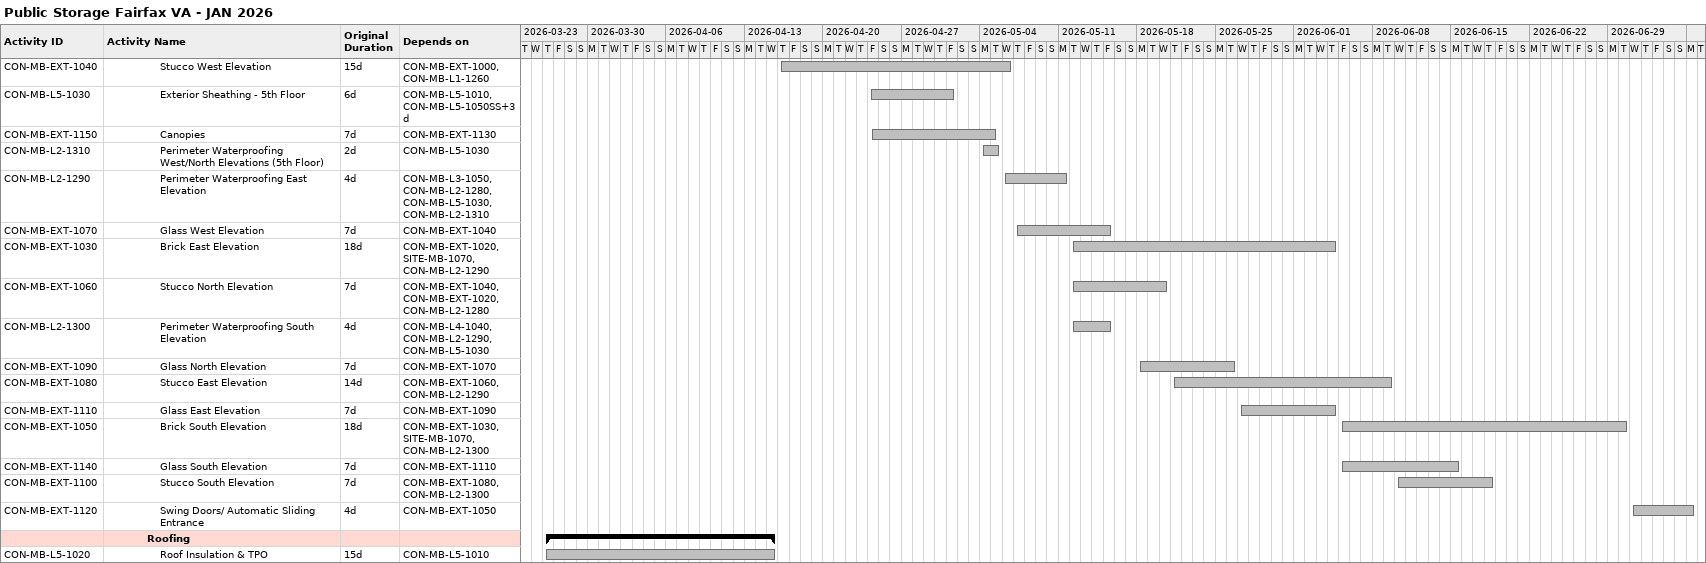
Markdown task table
Public Storage Fairfax VA - JAN 2026

| ID | Level | Task | Original duration | Start | Finish | Predecessors |
|---|---|---|---|---|---|---|
| CON-MB-EXT-1040 | 5 | Stucco West Elevation | 15d | 2026-04-16 | 2026-05-06 | CON-MB-EXT-1000, CON-MB-L1-1260 |
| CON-MB-L5-1030 | 5 | Exterior Sheathing - 5th Floor | 6d | 2026-04-24 | 2026-05-01 | CON-MB-L5-1010, CON-MB-L5-1050SS+3d |
| CON-MB-EXT-1150 | 5 | Canopies | 7d | 2026-04-24 | 2026-05-05 | CON-MB-EXT-1130 |
| CON-MB-L2-1310 | 5 | Perimeter Waterproofing West/North Elevations (5th Floor) | 2d | 2026-05-04 | 2026-05-05 | CON-MB-L5-1030 |
| CON-MB-L2-1290 | 5 | Perimeter Waterproofing East Elevation | 4d | 2026-05-06 | 2026-05-11 | CON-MB-L3-1050, CON-MB-L2-1280, CON-MB-L5-1030, CON-MB-L2-1310 |
| CON-MB-EXT-1070 | 5 | Glass West Elevation | 7d | 2026-05-07 | 2026-05-15 | CON-MB-EXT-1040 |
| CON-MB-EXT-1030 | 5 | Brick East Elevation | 18d | 2026-05-12 | 2026-06-04 | CON-MB-EXT-1020, SITE-MB-1070, CON-MB-L2-1290 |
| CON-MB-EXT-1060 | 5 | Stucco North Elevation | 7d | 2026-05-12 | 2026-05-20 | CON-MB-EXT-1040, CON-MB-EXT-1020, CON-MB-L2-1280 |
| CON-MB-L2-1300 | 5 | Perimeter Waterproofing South Elevation | 4d | 2026-05-12 | 2026-05-15 | CON-MB-L4-1040, CON-MB-L2-1290, CON-MB-L5-1030 |
| CON-MB-EXT-1090 | 5 | Glass North Elevation | 7d | 2026-05-18 | 2026-05-26 | CON-MB-EXT-1070 |
| CON-MB-EXT-1080 | 5 | Stucco East Elevation | 14d | 2026-05-21 | 2026-06-09 | CON-MB-EXT-1060, CON-MB-L2-1290 |
| CON-MB-EXT-1110 | 5 | Glass East Elevation | 7d | 2026-05-27 | 2026-06-04 | CON-MB-EXT-1090 |
| CON-MB-EXT-1050 | 5 | Brick South Elevation | 18d | 2026-06-05 | 2026-06-30 | CON-MB-EXT-1030, SITE-MB-1070, CON-MB-L2-1300 |
| CON-MB-EXT-1140 | 5 | Glass South Elevation | 7d | 2026-06-05 | 2026-06-15 | CON-MB-EXT-1110 |
| CON-MB-EXT-1100 | 5 | Stucco South Elevation | 7d | 2026-06-10 | 2026-06-18 | CON-MB-EXT-1080, CON-MB-L2-1300 |
| CON-MB-EXT-1120 | 5 | Swing Doors/ Automatic Sliding Entrance | 4d | 2026-07-01 | 2026-07-06 | CON-MB-EXT-1050 |
|  | 4 | **Roofing** |  | 2026-03-26 | 2026-04-15 |  |
| CON-MB-L5-1020 | 5 | Roof Insulation & TPO | 15d | 2026-03-26 | 2026-04-15 | CON-MB-L5-1010 |
